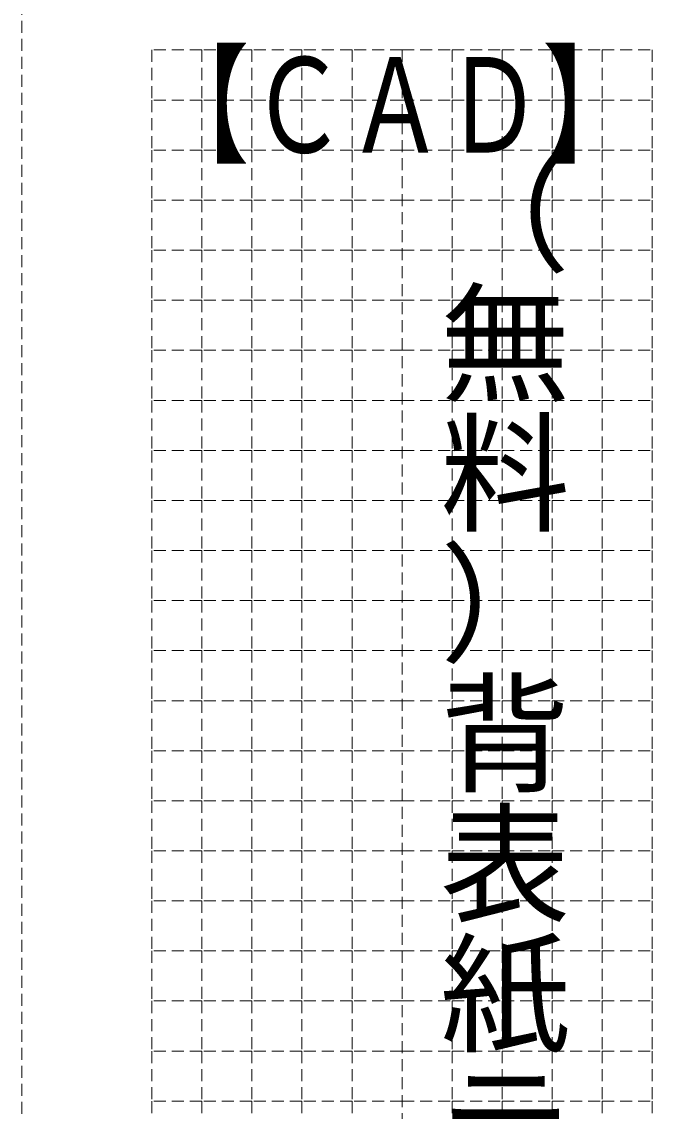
# Model space of a CAD drawing. Units: millimetres on the paper. Extents: x -148 to 177, y -210 to 210.
# Drawn here: x 25.5 to 88.5, y 2.9 to 111.8 of the extents above; entities that cross this region are included whole.
import ezdxf
from ezdxf.enums import TextEntityAlignment as Align

# ---------------------------------------------------------------- set-up
doc = ezdxf.new("R2010")
doc.units = ezdxf.units.MM
doc.linetypes.add('DASHED1', pattern=[1.8, 1.2, -0.6])
doc.layers.add('0-0', color=3, linetype='DASHED1', lineweight=9)
doc.styles.add('@ＭＳ ゴシック', font='')
doc.styles.add('ＭＳ ゴシック', font='')
doc.styles.get('@ＭＳ ゴシック').set_extended_font_data('@MS Gothic')
doc.styles.get('ＭＳ ゴシック').set_extended_font_data('MS Gothic')

msp = doc.modelspace()

# ---------------------------------------------------------------- linework, layer by layer
at = {"layer": '0-0'}
for p, q in [((25.487, -134.127), (25.487, 168.873)), ((53.487, 108.956), (53.487, 103.956)), ((58.487, 108.956), (58.487, 103.956)), ((63.487, 108.956), (63.487, -116.044)), ((68.487, 108.956), (68.487, 103.956)), ((73.487, 108.956), (73.487, 103.956)), ((53.487, 103.956), (53.487, 98.956)), ((58.487, 103.956), (58.487, 98.956)), ((68.487, 103.956), (68.487, 98.956)), ((73.487, 103.956), (73.487, 98.956)), ((53.487, 98.956), (53.487, 93.956)), ((58.487, 98.956), (58.487, 93.956)), ((68.487, 98.956), (68.487, 93.956)), ((73.487, 98.956), (73.487, 93.956)), ((53.487, 93.956), (53.487, 88.956)), ((58.487, 93.956), (58.487, 88.956)), ((68.487, 93.956), (68.487, 88.956)), ((73.487, 93.956), (73.487, 88.956)), ((53.487, 88.956), (53.487, 83.956)), ((58.487, 88.956), (58.487, 83.956)), ((68.487, 88.956), (68.487, 83.956)), ((73.487, 88.956), (73.487, 83.956)), ((53.487, 83.956), (53.487, 78.956)), ((58.487, 83.956), (58.487, 78.956)), ((68.487, 83.956), (68.487, 78.956)), ((73.487, 83.956), (73.487, 78.956)), ((53.487, 78.956), (53.487, 73.956)), ((58.487, 78.956), (58.487, 73.956)), ((68.487, 78.956), (68.487, 73.956)), ((73.487, 78.956), (73.487, 73.956)), ((53.487, 73.956), (53.487, 68.956)), ((58.487, 73.956), (58.487, 68.956)), ((68.487, 73.956), (68.487, 68.956)), ((73.487, 73.956), (73.487, 68.956)), ((53.487, 68.956), (53.487, 63.956)), ((58.487, 68.956), (58.487, 63.956)), ((68.487, 68.956), (68.487, 63.956)), ((73.487, 68.956), (73.487, 63.956)), ((53.487, 63.956), (53.487, 58.956)), ((58.487, 63.956), (58.487, 58.956)), ((68.487, 63.956), (68.487, 58.956)), ((73.487, 63.956), (73.487, 58.956)), ((53.487, 58.956), (53.487, 53.956)), ((58.487, 58.956), (58.487, 53.956)), ((68.487, 58.956), (68.487, 53.956)), ((73.487, 58.956), (73.487, 53.956)), ((53.487, 53.956), (53.487, 48.956)), ((58.487, 53.956), (58.487, 48.956)), ((68.487, 53.956), (68.487, 48.956)), ((73.487, 53.956), (73.487, 48.956)), ((53.487, 48.956), (53.487, 43.956)), ((58.487, 48.956), (58.487, 43.956)), ((68.487, 48.956), (68.487, 43.956)), ((73.487, 48.956), (73.487, 43.956)), ((53.487, 43.956), (53.487, 38.956)), ((58.487, 43.956), (58.487, 38.956)), ((68.487, 43.956), (68.487, 38.956)), ((73.487, 43.956), (73.487, 38.956)), ((53.487, 38.956), (53.487, 33.956)), ((58.487, 38.956), (58.487, 33.956)), ((68.487, 38.956), (68.487, 33.956)), ((73.487, 38.956), (73.487, 33.956)), ((53.487, 33.956), (53.487, 28.956)), ((58.487, 33.956), (58.487, 28.956)), ((68.487, 33.956), (68.487, 28.956)), ((73.487, 33.956), (73.487, 28.956)), ((53.487, 28.956), (53.487, 23.956)), ((58.487, 28.956), (58.487, 23.956)), ((68.487, 28.956), (68.487, 23.956)), ((73.487, 28.956), (73.487, 23.956)), ((53.487, 23.956), (53.487, 18.956)), ((58.487, 23.956), (58.487, 18.956)), ((68.487, 23.956), (68.487, 18.956)), ((73.487, 23.956), (73.487, 18.956)), ((53.487, 18.956), (53.487, 13.956)), ((58.487, 18.956), (58.487, 13.956)), ((68.487, 18.956), (68.487, 13.956)), ((73.487, 18.956), (73.487, 13.956)), ((53.487, 13.956), (53.487, 8.956)), ((58.487, 13.956), (58.487, 8.956)), ((68.487, 13.956), (68.487, 8.956)), ((73.487, 13.956), (73.487, 8.956)), ((53.487, 8.956), (53.487, 3.956)), ((58.487, 8.956), (58.487, 3.956)), ((68.487, 8.956), (68.487, 3.956)), ((73.487, 8.956), (73.487, 3.956)), ((53.487, 3.956), (53.487, -1.044)), ((58.487, 3.956), (58.487, -1.044)), ((68.487, 3.956), (68.487, -1.044)), ((73.487, 3.956), (73.487, -1.044))]:
    msp.add_line(p, q, dxfattribs=at)
for points in [[(43.487, 108.956), (38.487, 108.956), (38.487, 103.956)], [(48.487, 108.956), (43.487, 108.956), (43.487, 103.956)], [(53.487, 108.956), (48.487, 108.956), (48.487, 103.956)], [(63.487, 108.956), (58.487, 108.956), (53.487, 108.956)], [(63.487, 108.956), (68.487, 108.956), (73.487, 108.956)], [(73.487, 108.956), (78.487, 108.956), (78.487, 103.956)], [(78.487, 108.956), (83.487, 108.956), (83.487, 103.956)], [(83.487, 108.956), (88.487, 108.956), (88.487, 103.956)], [(43.487, 103.956), (38.487, 103.956), (38.487, 98.956)], [(48.487, 103.956), (43.487, 103.956), (43.487, 98.956)], [(53.487, 103.956), (48.487, 103.956), (48.487, 98.956)], [(63.487, 103.956), (58.487, 103.956), (53.487, 103.956)], [(63.487, 103.956), (68.487, 103.956), (73.487, 103.956)], [(73.487, 103.956), (78.487, 103.956), (78.487, 98.956)], [(78.487, 103.956), (83.487, 103.956), (83.487, 98.956)], [(83.487, 103.956), (88.487, 103.956), (88.487, 98.956)], [(43.487, 98.956), (38.487, 98.956), (38.487, 93.956)], [(48.487, 98.956), (43.487, 98.956), (43.487, 93.956)], [(53.487, 98.956), (48.487, 98.956), (48.487, 93.956)], [(63.487, 98.956), (58.487, 98.956), (53.487, 98.956)], [(63.487, 98.956), (68.487, 98.956), (73.487, 98.956)], [(73.487, 98.956), (78.487, 98.956), (78.487, 93.956)], [(78.487, 98.956), (83.487, 98.956), (83.487, 93.956)], [(83.487, 98.956), (88.487, 98.956), (88.487, 93.956)], [(43.487, 93.956), (38.487, 93.956), (38.487, 88.956)], [(48.487, 93.956), (43.487, 93.956), (43.487, 88.956)], [(53.487, 93.956), (48.487, 93.956), (48.487, 88.956)], [(63.487, 93.956), (58.487, 93.956), (53.487, 93.956)], [(63.487, 93.956), (68.487, 93.956), (73.487, 93.956)], [(73.487, 93.956), (78.487, 93.956), (78.487, 88.956)], [(78.487, 93.956), (83.487, 93.956), (83.487, 88.956)], [(83.487, 93.956), (88.487, 93.956), (88.487, 88.956)], [(43.487, 88.956), (38.487, 88.956), (38.487, 83.956)], [(48.487, 88.956), (43.487, 88.956), (43.487, 83.956)], [(53.487, 88.956), (48.487, 88.956), (48.487, 83.956)], [(63.487, 88.956), (58.487, 88.956), (53.487, 88.956)], [(63.487, 88.956), (68.487, 88.956), (73.487, 88.956)], [(73.487, 88.956), (78.487, 88.956), (78.487, 83.956)], [(78.487, 88.956), (83.487, 88.956), (83.487, 83.956)], [(83.487, 88.956), (88.487, 88.956), (88.487, 83.956)], [(43.487, 83.956), (38.487, 83.956), (38.487, 78.956)], [(48.487, 83.956), (43.487, 83.956), (43.487, 78.956)], [(53.487, 83.956), (48.487, 83.956), (48.487, 78.956)], [(63.487, 83.956), (58.487, 83.956), (53.487, 83.956)], [(63.487, 83.956), (68.487, 83.956), (73.487, 83.956)], [(73.487, 83.956), (78.487, 83.956), (78.487, 78.956)], [(78.487, 83.956), (83.487, 83.956), (83.487, 78.956)], [(83.487, 83.956), (88.487, 83.956), (88.487, 78.956)], [(43.487, 78.956), (38.487, 78.956), (38.487, 73.956)], [(48.487, 78.956), (43.487, 78.956), (43.487, 73.956)], [(53.487, 78.956), (48.487, 78.956), (48.487, 73.956)], [(63.487, 78.956), (58.487, 78.956), (53.487, 78.956)], [(63.487, 78.956), (68.487, 78.956), (73.487, 78.956)], [(73.487, 78.956), (78.487, 78.956), (78.487, 73.956)], [(78.487, 78.956), (83.487, 78.956), (83.487, 73.956)], [(83.487, 78.956), (88.487, 78.956), (88.487, 73.956)], [(43.487, 73.956), (38.487, 73.956), (38.487, 68.956)], [(48.487, 73.956), (43.487, 73.956), (43.487, 68.956)], [(53.487, 73.956), (48.487, 73.956), (48.487, 68.956)], [(63.487, 73.956), (58.487, 73.956), (53.487, 73.956)], [(63.487, 73.956), (68.487, 73.956), (73.487, 73.956)], [(73.487, 73.956), (78.487, 73.956), (78.487, 68.956)], [(78.487, 73.956), (83.487, 73.956), (83.487, 68.956)], [(83.487, 73.956), (88.487, 73.956), (88.487, 68.956)], [(43.487, 68.956), (38.487, 68.956), (38.487, 63.956)], [(48.487, 68.956), (43.487, 68.956), (43.487, 63.956)], [(53.487, 68.956), (48.487, 68.956), (48.487, 63.956)], [(63.487, 68.956), (58.487, 68.956), (53.487, 68.956)], [(63.487, 68.956), (68.487, 68.956), (73.487, 68.956)], [(73.487, 68.956), (78.487, 68.956), (78.487, 63.956)], [(78.487, 68.956), (83.487, 68.956), (83.487, 63.956)], [(83.487, 68.956), (88.487, 68.956), (88.487, 63.956)], [(43.487, 63.956), (38.487, 63.956), (38.487, 58.956)], [(48.487, 63.956), (43.487, 63.956), (43.487, 58.956)], [(53.487, 63.956), (48.487, 63.956), (48.487, 58.956)], [(63.487, 63.956), (58.487, 63.956), (53.487, 63.956)], [(63.487, 63.956), (68.487, 63.956), (73.487, 63.956)], [(73.487, 63.956), (78.487, 63.956), (78.487, 58.956)], [(78.487, 63.956), (83.487, 63.956), (83.487, 58.956)], [(83.487, 63.956), (88.487, 63.956), (88.487, 58.956)], [(43.487, 58.956), (38.487, 58.956), (38.487, 53.956)], [(48.487, 58.956), (43.487, 58.956), (43.487, 53.956)], [(53.487, 58.956), (48.487, 58.956), (48.487, 53.956)], [(63.487, 58.956), (58.487, 58.956), (53.487, 58.956)], [(63.487, 58.956), (68.487, 58.956), (73.487, 58.956)], [(73.487, 58.956), (78.487, 58.956), (78.487, 53.956)], [(78.487, 58.956), (83.487, 58.956), (83.487, 53.956)], [(83.487, 58.956), (88.487, 58.956), (88.487, 53.956)], [(43.487, 53.956), (38.487, 53.956), (38.487, 48.956)], [(48.487, 53.956), (43.487, 53.956), (43.487, 48.956)], [(53.487, 53.956), (48.487, 53.956), (48.487, 48.956)], [(63.487, 53.956), (58.487, 53.956), (53.487, 53.956)], [(63.487, 53.956), (68.487, 53.956), (73.487, 53.956)], [(73.487, 53.956), (78.487, 53.956), (78.487, 48.956)], [(78.487, 53.956), (83.487, 53.956), (83.487, 48.956)], [(83.487, 53.956), (88.487, 53.956), (88.487, 48.956)], [(43.487, 48.956), (38.487, 48.956), (38.487, 43.956)], [(48.487, 48.956), (43.487, 48.956), (43.487, 43.956)], [(53.487, 48.956), (48.487, 48.956), (48.487, 43.956)], [(63.487, 48.956), (58.487, 48.956), (53.487, 48.956)], [(63.487, 48.956), (68.487, 48.956), (73.487, 48.956)], [(73.487, 48.956), (78.487, 48.956), (78.487, 43.956)], [(78.487, 48.956), (83.487, 48.956), (83.487, 43.956)], [(83.487, 48.956), (88.487, 48.956), (88.487, 43.956)], [(43.487, 43.956), (38.487, 43.956), (38.487, 38.956)], [(48.487, 43.956), (43.487, 43.956), (43.487, 38.956)], [(53.487, 43.956), (48.487, 43.956), (48.487, 38.956)], [(63.487, 43.956), (58.487, 43.956), (53.487, 43.956)], [(63.487, 43.956), (68.487, 43.956), (73.487, 43.956)], [(73.487, 43.956), (78.487, 43.956), (78.487, 38.956)], [(78.487, 43.956), (83.487, 43.956), (83.487, 38.956)], [(83.487, 43.956), (88.487, 43.956), (88.487, 38.956)], [(43.487, 38.956), (38.487, 38.956), (38.487, 33.956)], [(48.487, 38.956), (43.487, 38.956), (43.487, 33.956)], [(53.487, 38.956), (48.487, 38.956), (48.487, 33.956)], [(63.487, 38.956), (58.487, 38.956), (53.487, 38.956)], [(63.487, 38.956), (68.487, 38.956), (73.487, 38.956)], [(73.487, 38.956), (78.487, 38.956), (78.487, 33.956)], [(78.487, 38.956), (83.487, 38.956), (83.487, 33.956)], [(83.487, 38.956), (88.487, 38.956), (88.487, 33.956)], [(43.487, 33.956), (38.487, 33.956), (38.487, 28.956)], [(48.487, 33.956), (43.487, 33.956), (43.487, 28.956)], [(53.487, 33.956), (48.487, 33.956), (48.487, 28.956)], [(63.487, 33.956), (58.487, 33.956), (53.487, 33.956)], [(63.487, 33.956), (68.487, 33.956), (73.487, 33.956)], [(73.487, 33.956), (78.487, 33.956), (78.487, 28.956)], [(78.487, 33.956), (83.487, 33.956), (83.487, 28.956)], [(83.487, 33.956), (88.487, 33.956), (88.487, 28.956)], [(43.487, 28.956), (38.487, 28.956), (38.487, 23.956)], [(48.487, 28.956), (43.487, 28.956), (43.487, 23.956)], [(53.487, 28.956), (48.487, 28.956), (48.487, 23.956)], [(63.487, 28.956), (58.487, 28.956), (53.487, 28.956)], [(63.487, 28.956), (68.487, 28.956), (73.487, 28.956)], [(73.487, 28.956), (78.487, 28.956), (78.487, 23.956)], [(78.487, 28.956), (83.487, 28.956), (83.487, 23.956)], [(83.487, 28.956), (88.487, 28.956), (88.487, 23.956)], [(43.487, 23.956), (38.487, 23.956), (38.487, 18.956)], [(48.487, 23.956), (43.487, 23.956), (43.487, 18.956)], [(53.487, 23.956), (48.487, 23.956), (48.487, 18.956)], [(63.487, 23.956), (58.487, 23.956), (53.487, 23.956)], [(63.487, 23.956), (68.487, 23.956), (73.487, 23.956)], [(73.487, 23.956), (78.487, 23.956), (78.487, 18.956)], [(78.487, 23.956), (83.487, 23.956), (83.487, 18.956)], [(83.487, 23.956), (88.487, 23.956), (88.487, 18.956)], [(43.487, 18.956), (38.487, 18.956), (38.487, 13.956)], [(48.487, 18.956), (43.487, 18.956), (43.487, 13.956)], [(53.487, 18.956), (48.487, 18.956), (48.487, 13.956)], [(63.487, 18.956), (58.487, 18.956), (53.487, 18.956)], [(63.487, 18.956), (68.487, 18.956), (73.487, 18.956)], [(73.487, 18.956), (78.487, 18.956), (78.487, 13.956)], [(78.487, 18.956), (83.487, 18.956), (83.487, 13.956)], [(83.487, 18.956), (88.487, 18.956), (88.487, 13.956)], [(43.487, 13.956), (38.487, 13.956), (38.487, 8.956)], [(48.487, 13.956), (43.487, 13.956), (43.487, 8.956)], [(53.487, 13.956), (48.487, 13.956), (48.487, 8.956)], [(63.487, 13.956), (58.487, 13.956), (53.487, 13.956)], [(63.487, 13.956), (68.487, 13.956), (73.487, 13.956)], [(73.487, 13.956), (78.487, 13.956), (78.487, 8.956)], [(78.487, 13.956), (83.487, 13.956), (83.487, 8.956)], [(83.487, 13.956), (88.487, 13.956), (88.487, 8.956)], [(43.487, 8.956), (38.487, 8.956), (38.487, 3.956)], [(48.487, 8.956), (43.487, 8.956), (43.487, 3.956)], [(53.487, 8.956), (48.487, 8.956), (48.487, 3.956)], [(63.487, 8.956), (58.487, 8.956), (53.487, 8.956)], [(63.487, 8.956), (68.487, 8.956), (73.487, 8.956)], [(73.487, 8.956), (78.487, 8.956), (78.487, 3.956)], [(78.487, 8.956), (83.487, 8.956), (83.487, 3.956)], [(83.487, 8.956), (88.487, 8.956), (88.487, 3.956)], [(43.487, 3.956), (38.487, 3.956), (38.487, -1.044)], [(48.487, 3.956), (43.487, 3.956), (43.487, -1.044)], [(53.487, 3.956), (48.487, 3.956), (48.487, -1.044)], [(63.487, 3.956), (58.487, 3.956), (53.487, 3.956)], [(63.487, 3.956), (68.487, 3.956), (73.487, 3.956)], [(73.487, 3.956), (78.487, 3.956), (78.487, -1.044)], [(78.487, 3.956), (83.487, 3.956), (83.487, -1.044)], [(83.487, 3.956), (88.487, 3.956), (88.487, -1.044)]]:
    msp.add_lwpolyline(points, dxfattribs=at)

# ---------------------------------------------------------------- texts
at = {"layer": '0-0', "color": 7, "style": 'ＭＳ ゴシック', "width": 0.75}
msp.add_text('【ＣＡＤ】', height=9.531, dxfattribs=at).set_placement((38.487, 95.843), align=Align.BOTTOM_LEFT)
at = {"layer": '0-0', "color": 7, "style": '@ＭＳ ゴシック'}
msp.add_text('（無料）背表紙テンプレート', height=9.531, rotation=270, dxfattribs=at).set_placement((65.987, 99.297), align=Align.BOTTOM_LEFT)

doc.saveas('drawing.dxf')
